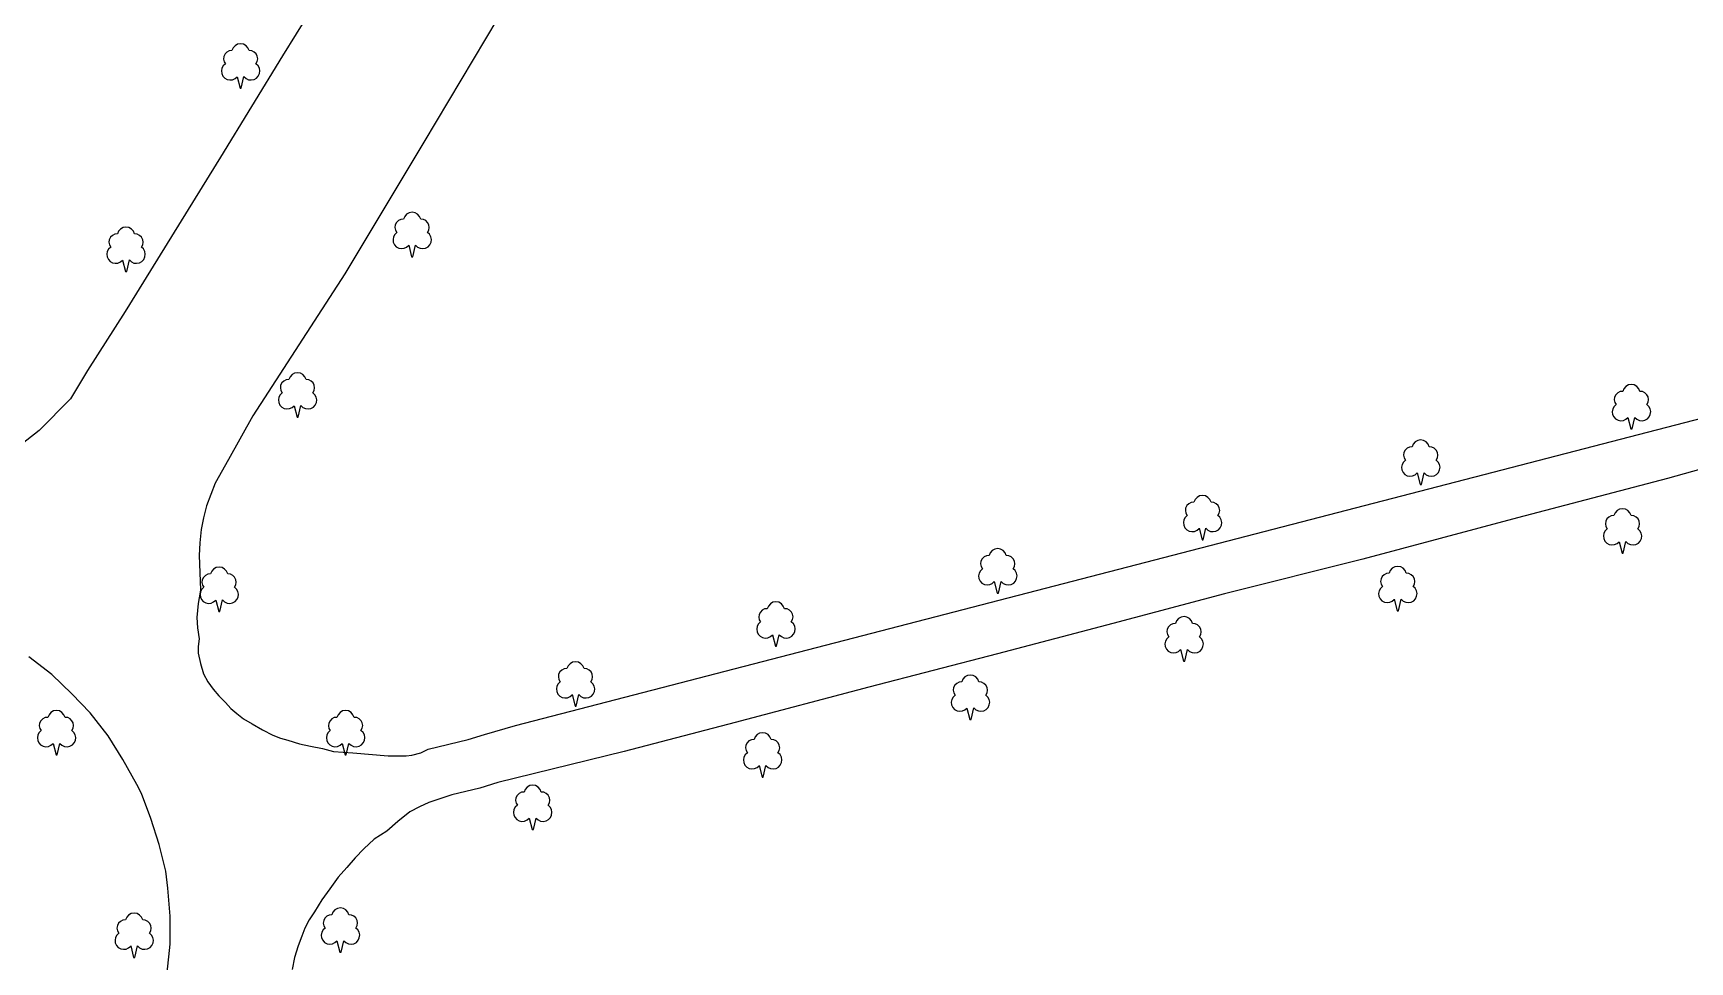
# Model space of a CAD drawing. Extents: x 427500 to 429848, y 434500 to 436505.
# Drawn here: x 429018.2 to 429130.2, y 435023.8 to 435086.6 of the extents above; entities that cross this region are included whole.
import ezdxf

# ---------------------------------------------------------------- set-up
doc = ezdxf.new("R2010")
doc.units = 0
doc.layers.add('LPTIP_Ex_Base', color=8, linetype='Continuous')

msp = doc.modelspace()

# ---------------------------------------------------------------- linework, layer by layer
at = {"layer": 'LPTIP_Ex_Base', "color": 251, "true_color": 0x636466}
for p, q in [((429050.8, 435089.65), (429044.6, 435079.25)), ((429036.9, 435088.08), (429035.05, 435085.1)), ((429035.05, 435085.1), (429030.85, 435078.25)), ((429044.6, 435079.25), (429039.25, 435070.35)), ((429030.85, 435078.25), (429024.4, 435067.8)), ((429039.25, 435070.35), (429033.05, 435060.75)), ((429024.4, 435067.8), (429021.85, 435063.8)), ((429021.85, 435063.8), (429020.7, 435061.9)), ((429020.7, 435061.9), (429018.6, 435059.75)), ((429033.05, 435060.75), (429031.4, 435057.8)), ((429050.8, 435039.8), (429131.1, 435060.6)), ((429018.6, 435059.75), (429014.95, 435056.9)), ((429031.4, 435057.8), (429030.5, 435056.2)), ((429133.85, 435057.95), (429128.7, 435056.5)), ((429030.5, 435056.2), (429029.9, 435054.65)), ((429128.7, 435056.5), (429118.55, 435053.85)), ((429029.9, 435054.65), (429029.7, 435053.85)), ((429029.55, 435053.05), (429029.45, 435052.15)), ((429029.7, 435053.85), (429029.55, 435053.05)), ((429118.55, 435053.85), (429108.1, 435051.05)), ((429029.45, 435052.15), (429029.4, 435051.3)), ((429029.4, 435051.3), (429029.45, 435050.15)), ((429108.1, 435051.05), (429098.75, 435048.7)), ((429029.45, 435050.15), (429029.5, 435048.95)), ((429029.5, 435048.95), (429029.35, 435048.05)), ((429098.75, 435048.7), (429091.2, 435046.7)), ((429029.35, 435048.05), (429029.25, 435047.1)), ((429029.25, 435047.1), (429029.3, 435046.4)), ((429029.3, 435046.4), (429029.4, 435045.65)), ((429091.2, 435046.7), (429083.4, 435044.65)), ((429029.4, 435045.65), (429029.35, 435045.15)), ((429029.35, 435045.15), (429029.35, 435044.7)), ((429019.45, 435043.25), (429017.9, 435044.45)), ((429029.35, 435044.7), (429029.5, 435044)), ((429029.5, 435044), (429029.7, 435043.3)), ((429083.4, 435044.65), (429074.7, 435042.4)), ((429020.8, 435041.95), (429019.45, 435043.25)), ((429029.7, 435043.3), (429030, 435042.75)), ((429030, 435042.75), (429030.35, 435042.25)), ((429022.05, 435040.65), (429020.8, 435041.95)), ((429030.35, 435042.25), (429030.75, 435041.8)), ((429030.75, 435041.8), (429031.2, 435041.35)), ((429074.7, 435042.4), (429065.65, 435040)), ((429023.25, 435039.1), (429022.05, 435040.65)), ((429031.2, 435041.35), (429031.55, 435040.95)), ((429031.55, 435040.95), (429031.95, 435040.6)), ((429031.95, 435040.6), (429032.4, 435040.25)), ((429032.4, 435040.25), (429033, 435039.9)), ((429033, 435039.9), (429033.7, 435039.5)), ((429033.7, 435039.5), (429034.4, 435039.15)), ((429048.7, 435039.2), (429050.8, 435039.8)), ((429065.65, 435040), (429058.15, 435038.05)), ((429024.25, 435037.5), (429023.25, 435039.1)), ((429034.4, 435039.15), (429034.9, 435038.95)), ((429034.9, 435038.95), (429035.4, 435038.8)), ((429035.4, 435038.8), (429036.2, 435038.55)), ((429036.2, 435038.55), (429036.95, 435038.4)), ((429036.95, 435038.4), (429037.75, 435038.25)), ((429037.75, 435038.25), (429038.5, 435038.05)), ((429044.4, 435037.95), (429044.9, 435038.2)), ((429044.9, 435038.2), (429047.6, 435038.85)), ((429047.6, 435038.85), (429048.7, 435039.2)), ((429025.2, 435035.8), (429024.25, 435037.5)), ((429038.5, 435038.05), (429039.8, 435037.95)), ((429039.8, 435037.95), (429042.2, 435037.75)), ((429042.2, 435037.75), (429043.4, 435037.75)), ((429043.4, 435037.75), (429043.8, 435037.8)), ((429043.8, 435037.8), (429044.4, 435037.95)), ((429058.15, 435038.05), (429049.6, 435035.95)), ((429025.5, 435035.2), (429025.2, 435035.8)), ((429026.15, 435033.5), (429025.5, 435035.2)), ((429046.5, 435035.1), (429044.95, 435034.6)), ((429048.4, 435035.55), (429046.5, 435035.1)), ((429049.6, 435035.95), (429048.4, 435035.55)), ((429043.65, 435033.95), (429042.85, 435033.3)), ((429044.3, 435034.3), (429043.65, 435033.95)), ((429044.95, 435034.6), (429044.3, 435034.3)), ((429026.7, 435031.75), (429026.15, 435033.5)), ((429042.1, 435032.65), (429041.25, 435032.1)), ((429042.85, 435033.3), (429042.1, 435032.65)), ((429027.15, 435029.95), (429026.7, 435031.75)), ((429041.25, 435032.1), (429040.55, 435031.45)), ((429039.95, 435030.85), (429039.4, 435030.2)), ((429040.55, 435031.45), (429039.95, 435030.85)), ((429027.3, 435028.8), (429027.15, 435029.95)), ((429038.8, 435029.55), (429038.25, 435028.75)), ((429039.4, 435030.2), (429038.8, 435029.55)), ((429027.45, 435026.9), (429027.3, 435028.8)), ((429038.25, 435028.75), (429037.7, 435028)), ((429037.2, 435027.2), (429036.85, 435026.65)), ((429037.7, 435028), (429037.2, 435027.2)), ((429027.45, 435025), (429027.45, 435026.9)), ((429036.55, 435026.1), (429036.35, 435025.55)), ((429036.85, 435026.65), (429036.55, 435026.1)), ((429027.25, 435023.1), (429027.45, 435025)), ((429036.1, 435024.9), (429035.85, 435024.1)), ((429036.35, 435025.55), (429036.1, 435024.9)), ((429035.85, 435024.1), (429035.7, 435023.3))]:
    msp.add_line(p, q, dxfattribs=at)
for points in [[(429031.18, 435084.55), (429031.04, 435084.42), (429030.95, 435084.26), (429030.92, 435084.07), (429030.94, 435083.89), (429031.02, 435083.72), (429031.14, 435083.58), (429031.31, 435083.49), (429031.49, 435083.46), (429031.67, 435083.48), (429031.84, 435083.56), (429031.98, 435083.68), (429031.98, 435083.68), (429032.18, 435082.91), (429032.26, 435082.91), (429032.44, 435083.69), (429032.44, 435083.69), (429032.58, 435083.56), (429032.75, 435083.48), (429032.93, 435083.46), (429033.12, 435083.49), (429033.29, 435083.58), (429033.41, 435083.72), (429033.49, 435083.89), (429033.52, 435084.08), (429033.48, 435084.26), (429033.39, 435084.42), (429033.25, 435084.55), (429033.34, 435084.71), (429033.37, 435084.89), (429033.34, 435085.07), (429033.26, 435085.22), (429033.13, 435085.35), (429032.97, 435085.43), (429032.79, 435085.45), (429032.79, 435085.45), (429032.71, 435085.63), (429032.58, 435085.78), (429032.41, 435085.88), (429032.21, 435085.91), (429032.01, 435085.88), (429031.84, 435085.78), (429031.71, 435085.63), (429031.63, 435085.45), (429031.45, 435085.43), (429031.29, 435085.35), (429031.16, 435085.22), (429031.08, 435085.06), (429031.05, 435084.88), (429031.09, 435084.7), (429031.18, 435084.55)], [(429042.78, 435073.15), (429042.64, 435073.02), (429042.55, 435072.86), (429042.52, 435072.67), (429042.54, 435072.49), (429042.62, 435072.32), (429042.74, 435072.18), (429042.91, 435072.09), (429043.09, 435072.06), (429043.27, 435072.08), (429043.44, 435072.16), (429043.58, 435072.28), (429043.58, 435072.28), (429043.78, 435071.51), (429043.86, 435071.51), (429044.04, 435072.29), (429044.04, 435072.29), (429044.18, 435072.16), (429044.35, 435072.08), (429044.53, 435072.06), (429044.72, 435072.09), (429044.89, 435072.18), (429045.01, 435072.32), (429045.09, 435072.49), (429045.12, 435072.68), (429045.08, 435072.86), (429044.99, 435073.03), (429044.85, 435073.15), (429044.94, 435073.31), (429044.97, 435073.49), (429044.94, 435073.66), (429044.86, 435073.83), (429044.73, 435073.95), (429044.57, 435074.03), (429044.39, 435074.05), (429044.39, 435074.05), (429044.31, 435074.23), (429044.18, 435074.38), (429044.01, 435074.48), (429043.81, 435074.51), (429043.61, 435074.48), (429043.44, 435074.38), (429043.31, 435074.23), (429043.23, 435074.05), (429043.05, 435074.03), (429042.89, 435073.95), (429042.76, 435073.82), (429042.67, 435073.66), (429042.65, 435073.48), (429042.69, 435073.3), (429042.78, 435073.15)], [(429023.43, 435072.15), (429023.29, 435072.02), (429023.2, 435071.86), (429023.17, 435071.67), (429023.19, 435071.49), (429023.27, 435071.32), (429023.39, 435071.18), (429023.56, 435071.09), (429023.74, 435071.06), (429023.92, 435071.08), (429024.09, 435071.16), (429024.23, 435071.28), (429024.23, 435071.28), (429024.43, 435070.51), (429024.51, 435070.51), (429024.69, 435071.29), (429024.69, 435071.29), (429024.83, 435071.16), (429025, 435071.08), (429025.18, 435071.06), (429025.37, 435071.09), (429025.54, 435071.18), (429025.66, 435071.32), (429025.74, 435071.49), (429025.77, 435071.68), (429025.73, 435071.86), (429025.64, 435072.03), (429025.5, 435072.15), (429025.59, 435072.31), (429025.62, 435072.49), (429025.59, 435072.66), (429025.51, 435072.83), (429025.38, 435072.95), (429025.22, 435073.03), (429025.04, 435073.05), (429025.04, 435073.05), (429024.96, 435073.23), (429024.83, 435073.38), (429024.66, 435073.48), (429024.46, 435073.51), (429024.26, 435073.48), (429024.09, 435073.38), (429023.96, 435073.23), (429023.88, 435073.05), (429023.7, 435073.03), (429023.54, 435072.95), (429023.41, 435072.82), (429023.33, 435072.66), (429023.3, 435072.48), (429023.34, 435072.3), (429023.43, 435072.15)], [(429035.03, 435062.3), (429034.89, 435062.17), (429034.8, 435062.01), (429034.77, 435061.82), (429034.79, 435061.64), (429034.87, 435061.47), (429034.99, 435061.33), (429035.16, 435061.24), (429035.34, 435061.21), (429035.52, 435061.23), (429035.69, 435061.31), (429035.83, 435061.43), (429035.83, 435061.43), (429036.03, 435060.66), (429036.11, 435060.66), (429036.29, 435061.44), (429036.29, 435061.44), (429036.43, 435061.31), (429036.6, 435061.23), (429036.78, 435061.21), (429036.97, 435061.24), (429037.14, 435061.33), (429037.26, 435061.47), (429037.34, 435061.64), (429037.37, 435061.83), (429037.33, 435062.01), (429037.24, 435062.17), (429037.1, 435062.3), (429037.19, 435062.46), (429037.22, 435062.64), (429037.19, 435062.82), (429037.11, 435062.97), (429036.98, 435063.1), (429036.82, 435063.18), (429036.64, 435063.2), (429036.64, 435063.2), (429036.56, 435063.38), (429036.43, 435063.53), (429036.26, 435063.63), (429036.06, 435063.66), (429035.86, 435063.63), (429035.69, 435063.53), (429035.56, 435063.38), (429035.48, 435063.2), (429035.3, 435063.18), (429035.14, 435063.1), (429035.01, 435062.97), (429034.92, 435062.81), (429034.9, 435062.63), (429034.94, 435062.45), (429035.03, 435062.3)], [(429125.23, 435061.5), (429125.09, 435061.37), (429125, 435061.21), (429124.97, 435061.02), (429124.99, 435060.84), (429125.07, 435060.67), (429125.19, 435060.53), (429125.36, 435060.44), (429125.54, 435060.41), (429125.72, 435060.43), (429125.89, 435060.51), (429126.03, 435060.63), (429126.03, 435060.64), (429126.23, 435059.86), (429126.31, 435059.86), (429126.49, 435060.64), (429126.49, 435060.64), (429126.63, 435060.51), (429126.8, 435060.43), (429126.98, 435060.41), (429127.17, 435060.44), (429127.34, 435060.53), (429127.46, 435060.67), (429127.54, 435060.84), (429127.57, 435061.03), (429127.53, 435061.21), (429127.44, 435061.38), (429127.3, 435061.5), (429127.39, 435061.66), (429127.42, 435061.84), (429127.39, 435062.02), (429127.31, 435062.17), (429127.18, 435062.3), (429127.02, 435062.38), (429126.84, 435062.4), (429126.84, 435062.4), (429126.76, 435062.58), (429126.63, 435062.73), (429126.46, 435062.83), (429126.26, 435062.86), (429126.06, 435062.83), (429125.89, 435062.73), (429125.76, 435062.58), (429125.68, 435062.4), (429125.5, 435062.38), (429125.34, 435062.3), (429125.21, 435062.17), (429125.12, 435062.01), (429125.1, 435061.83), (429125.14, 435061.65), (429125.23, 435061.5)], [(429110.98, 435057.75), (429110.84, 435057.62), (429110.75, 435057.46), (429110.72, 435057.27), (429110.74, 435057.09), (429110.82, 435056.92), (429110.94, 435056.78), (429111.11, 435056.69), (429111.29, 435056.66), (429111.47, 435056.68), (429111.64, 435056.76), (429111.78, 435056.88), (429111.78, 435056.89), (429111.98, 435056.11), (429112.06, 435056.11), (429112.24, 435056.89), (429112.24, 435056.89), (429112.38, 435056.76), (429112.55, 435056.68), (429112.73, 435056.66), (429112.92, 435056.69), (429113.09, 435056.78), (429113.21, 435056.92), (429113.29, 435057.09), (429113.32, 435057.28), (429113.28, 435057.46), (429113.19, 435057.62), (429113.05, 435057.75), (429113.14, 435057.91), (429113.17, 435058.09), (429113.14, 435058.27), (429113.06, 435058.42), (429112.93, 435058.55), (429112.77, 435058.63), (429112.59, 435058.65), (429112.59, 435058.65), (429112.51, 435058.83), (429112.38, 435058.98), (429112.21, 435059.08), (429112.01, 435059.11), (429111.81, 435059.08), (429111.64, 435058.98), (429111.51, 435058.83), (429111.43, 435058.65), (429111.25, 435058.63), (429111.09, 435058.55), (429110.96, 435058.42), (429110.88, 435058.26), (429110.85, 435058.08), (429110.89, 435057.9), (429110.98, 435057.75)], [(429096.23, 435054), (429096.09, 435053.87), (429096, 435053.71), (429095.97, 435053.52), (429095.99, 435053.34), (429096.07, 435053.17), (429096.19, 435053.03), (429096.36, 435052.94), (429096.54, 435052.91), (429096.72, 435052.93), (429096.89, 435053.01), (429097.03, 435053.13), (429097.03, 435053.14), (429097.23, 435052.36), (429097.31, 435052.36), (429097.49, 435053.14), (429097.49, 435053.14), (429097.63, 435053.01), (429097.8, 435052.93), (429097.98, 435052.91), (429098.17, 435052.94), (429098.34, 435053.03), (429098.46, 435053.17), (429098.54, 435053.34), (429098.57, 435053.53), (429098.53, 435053.71), (429098.44, 435053.88), (429098.3, 435054), (429098.39, 435054.16), (429098.42, 435054.34), (429098.39, 435054.52), (429098.31, 435054.67), (429098.18, 435054.8), (429098.02, 435054.88), (429097.84, 435054.9), (429097.84, 435054.9), (429097.76, 435055.08), (429097.63, 435055.23), (429097.46, 435055.33), (429097.26, 435055.36), (429097.06, 435055.33), (429096.89, 435055.23), (429096.76, 435055.08), (429096.68, 435054.9), (429096.5, 435054.88), (429096.34, 435054.8), (429096.21, 435054.67), (429096.12, 435054.51), (429096.1, 435054.33), (429096.14, 435054.15), (429096.23, 435054)], [(429124.63, 435053.1), (429124.49, 435052.97), (429124.4, 435052.81), (429124.37, 435052.62), (429124.39, 435052.44), (429124.47, 435052.27), (429124.59, 435052.13), (429124.76, 435052.04), (429124.94, 435052.01), (429125.12, 435052.03), (429125.29, 435052.11), (429125.43, 435052.23), (429125.43, 435052.23), (429125.63, 435051.46), (429125.71, 435051.46), (429125.89, 435052.24), (429125.89, 435052.24), (429126.03, 435052.11), (429126.2, 435052.03), (429126.39, 435052.01), (429126.57, 435052.04), (429126.74, 435052.13), (429126.86, 435052.27), (429126.94, 435052.44), (429126.97, 435052.63), (429126.93, 435052.81), (429126.84, 435052.97), (429126.7, 435053.1), (429126.79, 435053.26), (429126.82, 435053.44), (429126.79, 435053.61), (429126.71, 435053.78), (429126.58, 435053.9), (429126.42, 435053.98), (429126.24, 435054), (429126.24, 435054), (429126.16, 435054.18), (429126.03, 435054.33), (429125.86, 435054.43), (429125.66, 435054.46), (429125.46, 435054.43), (429125.29, 435054.33), (429125.16, 435054.18), (429125.08, 435054), (429124.9, 435053.98), (429124.74, 435053.9), (429124.61, 435053.77), (429124.53, 435053.61), (429124.5, 435053.43), (429124.54, 435053.25), (429124.63, 435053.1)], [(429082.38, 435050.4), (429082.24, 435050.27), (429082.15, 435050.11), (429082.12, 435049.92), (429082.14, 435049.74), (429082.22, 435049.57), (429082.34, 435049.43), (429082.51, 435049.34), (429082.69, 435049.31), (429082.87, 435049.33), (429083.04, 435049.41), (429083.18, 435049.53), (429083.18, 435049.53), (429083.38, 435048.76), (429083.46, 435048.76), (429083.64, 435049.54), (429083.64, 435049.54), (429083.78, 435049.41), (429083.95, 435049.33), (429084.14, 435049.31), (429084.32, 435049.34), (429084.49, 435049.43), (429084.61, 435049.57), (429084.69, 435049.74), (429084.72, 435049.93), (429084.68, 435050.11), (429084.59, 435050.28), (429084.45, 435050.4), (429084.54, 435050.56), (429084.57, 435050.74), (429084.54, 435050.91), (429084.46, 435051.08), (429084.33, 435051.2), (429084.17, 435051.28), (429083.99, 435051.3), (429083.99, 435051.3), (429083.91, 435051.48), (429083.78, 435051.63), (429083.61, 435051.73), (429083.41, 435051.76), (429083.21, 435051.73), (429083.04, 435051.63), (429082.91, 435051.48), (429082.83, 435051.3), (429082.65, 435051.28), (429082.49, 435051.2), (429082.36, 435051.07), (429082.28, 435050.91), (429082.25, 435050.73), (429082.29, 435050.55), (429082.38, 435050.4)], [(429109.43, 435049.2), (429109.29, 435049.07), (429109.2, 435048.91), (429109.17, 435048.72), (429109.19, 435048.54), (429109.27, 435048.37), (429109.39, 435048.23), (429109.56, 435048.14), (429109.74, 435048.11), (429109.92, 435048.13), (429110.09, 435048.21), (429110.23, 435048.33), (429110.23, 435048.34), (429110.43, 435047.56), (429110.51, 435047.56), (429110.69, 435048.34), (429110.69, 435048.34), (429110.83, 435048.21), (429111, 435048.13), (429111.18, 435048.11), (429111.37, 435048.14), (429111.54, 435048.23), (429111.66, 435048.37), (429111.74, 435048.54), (429111.77, 435048.73), (429111.73, 435048.91), (429111.64, 435049.08), (429111.5, 435049.2), (429111.59, 435049.36), (429111.62, 435049.54), (429111.59, 435049.72), (429111.51, 435049.88), (429111.38, 435050), (429111.22, 435050.08), (429111.04, 435050.1), (429111.04, 435050.1), (429110.96, 435050.28), (429110.83, 435050.43), (429110.66, 435050.53), (429110.46, 435050.56), (429110.26, 435050.53), (429110.09, 435050.43), (429109.96, 435050.28), (429109.88, 435050.1), (429109.7, 435050.08), (429109.54, 435050), (429109.41, 435049.87), (429109.33, 435049.71), (429109.3, 435049.53), (429109.34, 435049.35), (429109.43, 435049.2)], [(429029.73, 435049.15), (429029.59, 435049.02), (429029.5, 435048.86), (429029.47, 435048.67), (429029.49, 435048.49), (429029.57, 435048.32), (429029.69, 435048.18), (429029.86, 435048.09), (429030.04, 435048.06), (429030.22, 435048.08), (429030.39, 435048.16), (429030.53, 435048.28), (429030.53, 435048.28), (429030.73, 435047.51), (429030.81, 435047.51), (429030.99, 435048.29), (429030.99, 435048.29), (429031.13, 435048.16), (429031.3, 435048.08), (429031.48, 435048.06), (429031.67, 435048.09), (429031.84, 435048.18), (429031.96, 435048.32), (429032.04, 435048.49), (429032.07, 435048.68), (429032.03, 435048.86), (429031.94, 435049.03), (429031.8, 435049.15), (429031.89, 435049.31), (429031.92, 435049.49), (429031.89, 435049.66), (429031.81, 435049.83), (429031.68, 435049.95), (429031.52, 435050.03), (429031.34, 435050.05), (429031.34, 435050.05), (429031.26, 435050.23), (429031.13, 435050.38), (429030.96, 435050.48), (429030.76, 435050.51), (429030.56, 435050.48), (429030.39, 435050.38), (429030.26, 435050.23), (429030.18, 435050.05), (429030, 435050.03), (429029.84, 435049.95), (429029.71, 435049.82), (429029.62, 435049.66), (429029.6, 435049.48), (429029.64, 435049.3), (429029.73, 435049.15)], [(429067.38, 435046.8), (429067.24, 435046.67), (429067.15, 435046.51), (429067.12, 435046.32), (429067.14, 435046.14), (429067.22, 435045.97), (429067.34, 435045.83), (429067.51, 435045.74), (429067.69, 435045.71), (429067.87, 435045.73), (429068.04, 435045.81), (429068.18, 435045.93), (429068.18, 435045.93), (429068.38, 435045.16), (429068.46, 435045.16), (429068.64, 435045.94), (429068.64, 435045.94), (429068.78, 435045.81), (429068.95, 435045.73), (429069.14, 435045.71), (429069.32, 435045.74), (429069.49, 435045.83), (429069.61, 435045.97), (429069.69, 435046.14), (429069.72, 435046.33), (429069.68, 435046.51), (429069.59, 435046.67), (429069.45, 435046.8), (429069.54, 435046.96), (429069.57, 435047.14), (429069.54, 435047.32), (429069.46, 435047.47), (429069.33, 435047.6), (429069.17, 435047.68), (429068.99, 435047.7), (429068.99, 435047.7), (429068.91, 435047.88), (429068.78, 435048.03), (429068.61, 435048.13), (429068.41, 435048.16), (429068.21, 435048.13), (429068.04, 435048.03), (429067.91, 435047.88), (429067.83, 435047.7), (429067.65, 435047.68), (429067.49, 435047.6), (429067.36, 435047.47), (429067.28, 435047.31), (429067.25, 435047.13), (429067.29, 435046.95), (429067.38, 435046.8)], [(429094.98, 435045.8), (429094.84, 435045.67), (429094.75, 435045.51), (429094.72, 435045.32), (429094.74, 435045.14), (429094.82, 435044.97), (429094.94, 435044.83), (429095.11, 435044.74), (429095.29, 435044.71), (429095.47, 435044.73), (429095.64, 435044.81), (429095.78, 435044.93), (429095.78, 435044.93), (429095.98, 435044.16), (429096.06, 435044.16), (429096.24, 435044.94), (429096.24, 435044.94), (429096.38, 435044.81), (429096.55, 435044.73), (429096.73, 435044.71), (429096.92, 435044.74), (429097.09, 435044.83), (429097.21, 435044.97), (429097.29, 435045.14), (429097.32, 435045.33), (429097.28, 435045.51), (429097.19, 435045.67), (429097.05, 435045.8), (429097.14, 435045.96), (429097.17, 435046.14), (429097.14, 435046.32), (429097.06, 435046.47), (429096.93, 435046.6), (429096.77, 435046.68), (429096.59, 435046.7), (429096.59, 435046.7), (429096.51, 435046.88), (429096.38, 435047.03), (429096.21, 435047.13), (429096.01, 435047.16), (429095.81, 435047.13), (429095.64, 435047.03), (429095.51, 435046.88), (429095.43, 435046.7), (429095.25, 435046.68), (429095.09, 435046.6), (429094.96, 435046.47), (429094.88, 435046.31), (429094.85, 435046.13), (429094.89, 435045.95), (429094.98, 435045.8)], [(429053.83, 435042.75), (429053.69, 435042.62), (429053.6, 435042.46), (429053.57, 435042.27), (429053.59, 435042.09), (429053.67, 435041.92), (429053.79, 435041.78), (429053.96, 435041.69), (429054.14, 435041.66), (429054.32, 435041.68), (429054.49, 435041.76), (429054.63, 435041.88), (429054.63, 435041.89), (429054.83, 435041.11), (429054.91, 435041.11), (429055.09, 435041.89), (429055.09, 435041.89), (429055.23, 435041.76), (429055.4, 435041.68), (429055.59, 435041.66), (429055.77, 435041.69), (429055.94, 435041.78), (429056.06, 435041.92), (429056.14, 435042.09), (429056.17, 435042.28), (429056.13, 435042.46), (429056.04, 435042.62), (429055.9, 435042.75), (429055.99, 435042.91), (429056.02, 435043.09), (429055.99, 435043.27), (429055.91, 435043.42), (429055.78, 435043.55), (429055.62, 435043.63), (429055.44, 435043.65), (429055.44, 435043.65), (429055.36, 435043.83), (429055.23, 435043.98), (429055.06, 435044.08), (429054.86, 435044.11), (429054.66, 435044.08), (429054.49, 435043.98), (429054.36, 435043.83), (429054.28, 435043.65), (429054.1, 435043.63), (429053.94, 435043.55), (429053.81, 435043.42), (429053.72, 435043.26), (429053.7, 435043.08), (429053.74, 435042.9), (429053.83, 435042.75)], [(429080.53, 435041.85), (429080.39, 435041.72), (429080.3, 435041.56), (429080.27, 435041.37), (429080.29, 435041.19), (429080.37, 435041.02), (429080.49, 435040.88), (429080.66, 435040.79), (429080.84, 435040.76), (429081.02, 435040.78), (429081.19, 435040.86), (429081.33, 435040.98), (429081.33, 435040.98), (429081.53, 435040.21), (429081.61, 435040.21), (429081.79, 435040.99), (429081.79, 435040.99), (429081.93, 435040.86), (429082.1, 435040.78), (429082.28, 435040.76), (429082.47, 435040.79), (429082.64, 435040.88), (429082.76, 435041.02), (429082.84, 435041.19), (429082.87, 435041.38), (429082.83, 435041.56), (429082.74, 435041.72), (429082.6, 435041.85), (429082.69, 435042.01), (429082.72, 435042.19), (429082.69, 435042.36), (429082.61, 435042.53), (429082.48, 435042.65), (429082.32, 435042.73), (429082.14, 435042.75), (429082.14, 435042.75), (429082.06, 435042.93), (429081.93, 435043.08), (429081.76, 435043.18), (429081.56, 435043.21), (429081.36, 435043.18), (429081.19, 435043.08), (429081.06, 435042.93), (429080.98, 435042.75), (429080.8, 435042.73), (429080.64, 435042.65), (429080.51, 435042.52), (429080.42, 435042.36), (429080.4, 435042.18), (429080.44, 435042), (429080.53, 435041.85)], [(429018.73, 435039.45), (429018.59, 435039.32), (429018.5, 435039.16), (429018.47, 435038.97), (429018.49, 435038.79), (429018.57, 435038.62), (429018.69, 435038.48), (429018.86, 435038.39), (429019.04, 435038.36), (429019.22, 435038.38), (429019.39, 435038.46), (429019.53, 435038.58), (429019.53, 435038.59), (429019.73, 435037.81), (429019.81, 435037.81), (429019.99, 435038.59), (429019.99, 435038.59), (429020.13, 435038.46), (429020.3, 435038.38), (429020.48, 435038.36), (429020.67, 435038.39), (429020.84, 435038.48), (429020.96, 435038.62), (429021.04, 435038.79), (429021.07, 435038.98), (429021.03, 435039.16), (429020.94, 435039.33), (429020.8, 435039.45), (429020.89, 435039.61), (429020.92, 435039.79), (429020.89, 435039.97), (429020.81, 435040.12), (429020.68, 435040.25), (429020.52, 435040.33), (429020.34, 435040.35), (429020.34, 435040.35), (429020.26, 435040.53), (429020.13, 435040.68), (429019.96, 435040.78), (429019.76, 435040.81), (429019.56, 435040.78), (429019.39, 435040.68), (429019.26, 435040.53), (429019.18, 435040.35), (429019, 435040.33), (429018.84, 435040.25), (429018.71, 435040.12), (429018.62, 435039.96), (429018.6, 435039.78), (429018.64, 435039.6), (429018.73, 435039.45)], [(429038.28, 435039.45), (429038.14, 435039.32), (429038.05, 435039.16), (429038.02, 435038.97), (429038.04, 435038.79), (429038.12, 435038.62), (429038.24, 435038.48), (429038.41, 435038.39), (429038.59, 435038.36), (429038.77, 435038.38), (429038.94, 435038.46), (429039.08, 435038.58), (429039.08, 435038.59), (429039.28, 435037.81), (429039.36, 435037.81), (429039.54, 435038.59), (429039.54, 435038.59), (429039.68, 435038.46), (429039.85, 435038.38), (429040.03, 435038.36), (429040.22, 435038.39), (429040.39, 435038.48), (429040.51, 435038.62), (429040.59, 435038.79), (429040.62, 435038.98), (429040.58, 435039.16), (429040.49, 435039.33), (429040.35, 435039.45), (429040.44, 435039.61), (429040.47, 435039.79), (429040.44, 435039.97), (429040.36, 435040.12), (429040.23, 435040.25), (429040.07, 435040.33), (429039.89, 435040.35), (429039.89, 435040.35), (429039.81, 435040.53), (429039.68, 435040.68), (429039.51, 435040.78), (429039.31, 435040.81), (429039.11, 435040.78), (429038.94, 435040.68), (429038.81, 435040.53), (429038.73, 435040.35), (429038.55, 435040.33), (429038.39, 435040.25), (429038.26, 435040.12), (429038.17, 435039.96), (429038.15, 435039.78), (429038.19, 435039.6), (429038.28, 435039.45)], [(429066.48, 435037.95), (429066.34, 435037.82), (429066.25, 435037.66), (429066.22, 435037.47), (429066.24, 435037.29), (429066.32, 435037.12), (429066.44, 435036.98), (429066.61, 435036.89), (429066.79, 435036.86), (429066.97, 435036.88), (429067.14, 435036.96), (429067.28, 435037.08), (429067.28, 435037.09), (429067.48, 435036.31), (429067.56, 435036.31), (429067.74, 435037.09), (429067.74, 435037.09), (429067.88, 435036.96), (429068.05, 435036.88), (429068.23, 435036.86), (429068.42, 435036.89), (429068.59, 435036.98), (429068.71, 435037.12), (429068.79, 435037.29), (429068.82, 435037.48), (429068.78, 435037.66), (429068.69, 435037.83), (429068.55, 435037.95), (429068.64, 435038.11), (429068.67, 435038.29), (429068.64, 435038.47), (429068.56, 435038.62), (429068.43, 435038.75), (429068.27, 435038.83), (429068.09, 435038.85), (429068.09, 435038.85), (429068.01, 435039.03), (429067.88, 435039.18), (429067.71, 435039.28), (429067.51, 435039.31), (429067.31, 435039.28), (429067.14, 435039.18), (429067.01, 435039.03), (429066.93, 435038.85), (429066.75, 435038.83), (429066.59, 435038.75), (429066.46, 435038.62), (429066.38, 435038.46), (429066.35, 435038.28), (429066.39, 435038.1), (429066.48, 435037.95)], [(429050.93, 435034.4), (429050.79, 435034.27), (429050.7, 435034.11), (429050.67, 435033.92), (429050.69, 435033.74), (429050.77, 435033.57), (429050.89, 435033.43), (429051.06, 435033.34), (429051.24, 435033.31), (429051.42, 435033.33), (429051.59, 435033.41), (429051.73, 435033.53), (429051.73, 435033.53), (429051.93, 435032.76), (429052.01, 435032.76), (429052.19, 435033.54), (429052.19, 435033.54), (429052.33, 435033.41), (429052.5, 435033.33), (429052.68, 435033.31), (429052.87, 435033.34), (429053.04, 435033.43), (429053.16, 435033.57), (429053.24, 435033.74), (429053.27, 435033.93), (429053.23, 435034.11), (429053.14, 435034.28), (429053, 435034.4), (429053.09, 435034.56), (429053.12, 435034.74), (429053.09, 435034.91), (429053.01, 435035.08), (429052.88, 435035.2), (429052.72, 435035.28), (429052.54, 435035.3), (429052.54, 435035.3), (429052.46, 435035.48), (429052.33, 435035.63), (429052.16, 435035.73), (429051.96, 435035.76), (429051.76, 435035.73), (429051.59, 435035.63), (429051.46, 435035.48), (429051.38, 435035.3), (429051.2, 435035.28), (429051.04, 435035.2), (429050.91, 435035.07), (429050.83, 435034.91), (429050.8, 435034.73), (429050.84, 435034.55), (429050.93, 435034.4)], [(429023.98, 435025.75), (429023.84, 435025.62), (429023.75, 435025.46), (429023.72, 435025.27), (429023.74, 435025.09), (429023.82, 435024.92), (429023.94, 435024.78), (429024.11, 435024.69), (429024.29, 435024.66), (429024.47, 435024.68), (429024.64, 435024.76), (429024.78, 435024.88), (429024.78, 435024.89), (429024.98, 435024.11), (429025.06, 435024.11), (429025.24, 435024.89), (429025.24, 435024.89), (429025.38, 435024.76), (429025.55, 435024.68), (429025.73, 435024.66), (429025.92, 435024.69), (429026.09, 435024.78), (429026.21, 435024.92), (429026.29, 435025.09), (429026.32, 435025.28), (429026.28, 435025.46), (429026.19, 435025.62), (429026.05, 435025.75), (429026.14, 435025.91), (429026.17, 435026.09), (429026.14, 435026.27), (429026.06, 435026.42), (429025.93, 435026.55), (429025.77, 435026.63), (429025.59, 435026.65), (429025.59, 435026.65), (429025.51, 435026.83), (429025.38, 435026.98), (429025.21, 435027.08), (429025.01, 435027.11), (429024.81, 435027.08), (429024.64, 435026.98), (429024.51, 435026.83), (429024.43, 435026.65), (429024.25, 435026.63), (429024.09, 435026.55), (429023.96, 435026.42), (429023.88, 435026.26), (429023.85, 435026.08), (429023.89, 435025.9), (429023.98, 435025.75)], [(429037.93, 435026.1), (429037.79, 435025.97), (429037.7, 435025.81), (429037.67, 435025.62), (429037.69, 435025.44), (429037.77, 435025.27), (429037.89, 435025.13), (429038.06, 435025.04), (429038.24, 435025.01), (429038.42, 435025.03), (429038.59, 435025.11), (429038.73, 435025.23), (429038.73, 435025.23), (429038.93, 435024.46), (429039.01, 435024.46), (429039.19, 435025.24), (429039.19, 435025.24), (429039.33, 435025.11), (429039.5, 435025.03), (429039.68, 435025.01), (429039.87, 435025.04), (429040.04, 435025.13), (429040.16, 435025.27), (429040.24, 435025.44), (429040.27, 435025.63), (429040.23, 435025.81), (429040.14, 435025.97), (429040, 435026.1), (429040.09, 435026.26), (429040.12, 435026.44), (429040.09, 435026.61), (429040.01, 435026.78), (429039.88, 435026.9), (429039.72, 435026.98), (429039.54, 435027), (429039.54, 435027), (429039.46, 435027.18), (429039.33, 435027.33), (429039.16, 435027.43), (429038.96, 435027.46), (429038.76, 435027.43), (429038.59, 435027.33), (429038.46, 435027.18), (429038.38, 435027), (429038.2, 435026.98), (429038.04, 435026.9), (429037.91, 435026.77), (429037.83, 435026.61), (429037.8, 435026.43), (429037.84, 435026.25), (429037.93, 435026.1)]]:
    msp.add_lwpolyline(points, dxfattribs=at)

doc.saveas('drawing.dxf')
